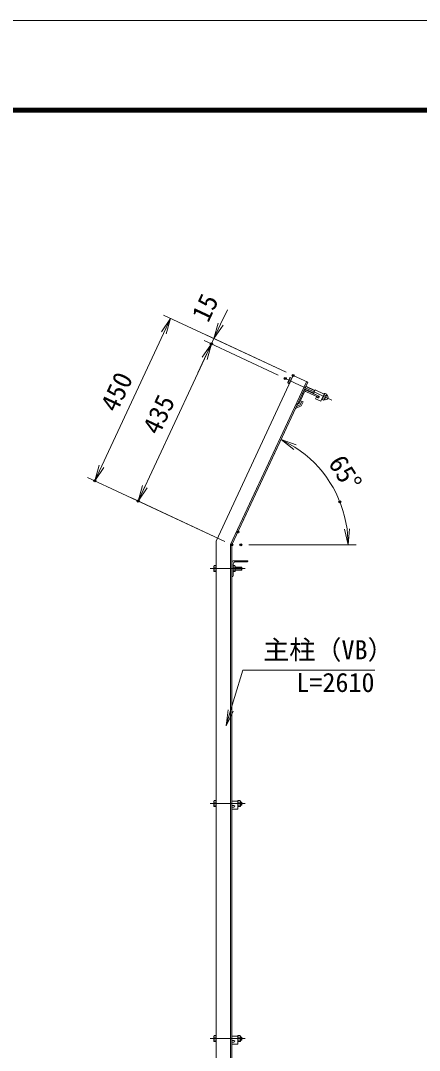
# Model space of a CAD drawing. Units: millimetres at full size. Extents: x -4200 to 4200, y -2970 to 2970.
# Drawn here: x -300 to 701, y 384 to 2970 of the extents above; entities that cross this region are included whole.
import ezdxf
from ezdxf.enums import TextEntityAlignment as Align

# ---------------------------------------------------------------- set-up
doc = ezdxf.new("R2010")
doc.units = ezdxf.units.MM
doc.header["$LTSCALE"] = 10
doc.header["$PDMODE"] = 32
doc.header["$PDSIZE"] = 5
doc.linetypes.add('USER1', pattern=[50.8, 31.75, -6.35, 6.35, -6.35])
for name, color, linetype, lineweight in [('0-0_D-STR1', 1, 'Continuous', 18), ('0-1_D-BMK', 2, 'USER1', 13), ('0-2_D-STR-DIM', 7, 'Continuous', 13), ('0-3_D-STR3', 3, 'Continuous', 13), ('0-7_D-STR-TXT', 7, 'Continuous', 13), ('0-8_0', 7, 'Continuous', 18), ('0-C_D-TTL', 7, 'Continuous', 18)]:
    doc.layers.add(name, color=color, linetype=linetype, lineweight=lineweight)
doc.layers.add('0-9_Defpoints', color=7, linetype='Continuous')
doc.styles.add('ＭＳ ゴシック', font='')
doc.styles.get('ＭＳ ゴシック').set_extended_font_data('MS Gothic')

# ---------------------------------------------------------------- blocks, each defined once
blk = doc.blocks.new('_Open')
at = {"layer": '0-8_0'}
blk.add_line((-10, 1.667), (0, 0), dxfattribs=at)
blk.add_lwpolyline([(-10, -1.667), (0, 0), (-10, 0)], dxfattribs=at)

msp = doc.modelspace()

# ---------------------------------------------------------------- linework, layer by layer
at = {"layer": '0-0_D-STR1'}
for p, q in [((190.32, 1662.85), (384.25, 2078.72)), ((420.5, 2061.82), (384.25, 2078.72)), ((226.82, 1654.76), (417.33, 2063.3)), ((230.32, 1653.98), (420.5, 2061.82)), ((410.14, 2039.61), (395.35, 2007.89)), ((411.81, 2036.08), (398.92, 2008.44)), ((448.51, 2027.24), (416.79, 2042.03)), ((445.43, 2025.37), (417.79, 2038.26)), ((448.09, 2026.33), (448.51, 2027.24)), ((404.15, 2003.1), (389.81, 1996)), ((391.74, 2000.14), (389.81, 1996)), ((401.91, 2005.39), (391.74, 2000.14)), ((395.54, 2008.3), (393.61, 2004.16)), ((396.26, 2007.47), (395.35, 2007.89)), ((406.08, 2014.34), (401.91, 2005.39)), ((408.8, 2013.07), (404.15, 2003.1)), ((406.08, 2014.34), (408.8, 2013.07)), ((190.32, -506.02), (190.32, 1662.85)), ((226.82, -506.02), (226.82, 1654.76)), ((230.32, -506.02), (230.32, 1653.98)), ((230.32, 1608.98), (230.32, 1573.98)), ((233.32, 1606.48), (233.32, 1575.98)), ((270.32, 1613.98), (235.32, 1613.98)), ((268.32, 1610.98), (237.82, 1610.98)), ((270.32, 1612.98), (270.32, 1613.98)), ((231.32, 1573.98), (230.32, 1573.98))]:
    msp.add_line(p, q, dxfattribs=at)
for centre, radius, start, end in [((414.68, 2037.5), 5, 65, 155), ((415.89, 2034.18), 4.5, 65, 155), ((446.28, 2027.18), 2, 245, 335), ((397.1, 2009.28), 2, 245, 335), ((235.32, 1608.98), 5, 90, 180), ((237.82, 1606.48), 4.5, 90, 180), ((268.32, 1612.98), 2, 270, 0), ((231.32, 1575.98), 2, 270, 0)]:
    msp.add_arc(centre, radius, start, end, dxfattribs=at)
at = {"layer": '0-1_D-BMK'}
for p, q in [((481.44, 2016.85), (364.31, 2071.47)), ((263.32, 1593.98), (175.32, 1593.98)), ((263.32, 1003.98), (175.32, 1003.98)), ((263.32, 413.98), (175.32, 413.98))]:
    msp.add_line(p, q, dxfattribs=at)
at = {"layer": '0-2_D-STR-DIM'}
for p, q in [((366.12, 2087.18), (58.09, 2230.81)), ((201.88, 2207.9), (218.79, 2244.15)), ((76.22, 2222.36), (-113.96, 1814.52)), ((366.12, 2087.18), (166.85, 2180.1)), ((178.64, 2158.05), (-5.2, 1763.81)), ((346.19, 2079.92), (160.51, 2166.5)), ((346.19, 2079.92), (160.51, 2166.5)), ((184.98, 2171.64), (178.64, 2158.05)), ((161.73, 2121.8), (144.83, 2085.54)), ((253.74, 1704.21), (362.04, 1936.44)), ((212.19, 1662.43), (-132.08, 1822.97)), ((212.19, 1662.43), (-23.33, 1772.26)), ((272.88, 1653.98), (541.99, 1653.98))]:
    msp.add_line(p, q, dxfattribs=at)
msp.add_arc((230.32, 1653.98), 291.66, 7.86394, 57.13606, dxfattribs=at)
at = {"layer": '0-3_D-STR3'}
for p, q in [((375.77, 2073.08), (370.44, 2061.66)), ((381.08, 2071.93), (374.74, 2058.33)), ((379.49, 2068.53), (375.32, 2070.48)), ((375.77, 2073.08), (376.91, 2073.88)), ((381.08, 2071.93), (376.91, 2073.88)), ((370.44, 2061.66), (370.56, 2060.27)), ((374.74, 2058.33), (370.56, 2060.27)), ((376.32, 2061.73), (372.15, 2063.67)), ((412.47, 2044.6), (435.35, 2033.93)), ((412.79, 2045.28), (435.67, 2034.61)), ((415.53, 2051.17), (438.42, 2040.5)), ((415.85, 2051.85), (438.73, 2041.18)), ((439.58, 2042.99), (435.14, 2033.47)), ((462.24, 2032.42), (439.58, 2042.99)), ((448.51, 2027.24), (435.14, 2033.47)), ((442.3, 2025.17), (440.19, 2020.64)), ((453.79, 2014.3), (440.19, 2020.64)), ((446.61, 2023.16), (442.3, 2025.17)), ((462.24, 2032.42), (453.79, 2014.3)), ((462.34, 2032.64), (457.12, 2021.45)), ((462.34, 2032.64), (457.12, 2021.45)), ((457.18, 2019.22), (461.26, 2017.32)), ((462.97, 2020.99), (458.9, 2022.89)), ((466.4, 2028.33), (462.32, 2030.23)), ((468.23, 2029.89), (463.01, 2018.7)), ((468.23, 2029.89), (463.01, 2018.7)), ((464.03, 2033.91), (468.11, 2032)), ((185.02, 1600.28), (185.72, 1601.49)), ((185.02, 1600.28), (185.02, 1587.68)), ((185.02, 1587.68), (185.72, 1586.47)), ((190.32, 1601.49), (185.72, 1601.49)), ((190.32, 1597.73), (185.72, 1597.73)), ((190.32, 1590.23), (185.72, 1590.23)), ((190.32, 1586.47), (185.72, 1586.47)), ((190.32, 1601.49), (190.32, 1586.47)), ((233.32, 1601.49), (237.92, 1601.49)), ((233.32, 1601.49), (233.32, 1586.47)), ((233.32, 1597.73), (237.92, 1597.73)), ((233.32, 1590.23), (237.92, 1590.23)), ((233.32, 1586.47), (237.92, 1586.47)), ((238.62, 1600.28), (237.92, 1601.49)), ((238.62, 1587.68), (237.92, 1586.47)), ((238.62, 1600.28), (238.62, 1587.68)), ((238.62, 1597.98), (254.12, 1597.98)), ((238.62, 1597.23), (254.87, 1597.23)), ((238.62, 1590.73), (254.87, 1590.73)), ((238.62, 1589.98), (254.12, 1589.98)), ((254.12, 1597.98), (255.32, 1596.78)), ((254.12, 1597.98), (254.12, 1589.98)), ((254.12, 1589.98), (255.32, 1591.18)), ((255.32, 1596.78), (255.32, 1591.18)), ((185.02, 1010.28), (185.72, 1011.49)), ((185.02, 1010.28), (185.02, 997.68)), ((190.32, 1011.49), (185.72, 1011.49)), ((190.32, 1011.49), (190.32, 996.47)), ((245.32, 1009.98), (230.32, 1009.98)), ((245.32, 1011.49), (251.1, 1011.49)), ((245.32, 996.47), (245.32, 1011.49)), ((245.32, 1009.98), (245.32, 989.98)), ((251.1, 1011.49), (251.82, 1010.23)), ((251.82, 997.73), (251.82, 1010.23)), ((185.02, 997.68), (185.72, 996.47)), ((190.32, 1007.73), (185.72, 1007.73)), ((190.32, 1000.23), (185.72, 1000.23)), ((190.32, 996.47), (185.72, 996.47)), ((235.07, 999.48), (230.32, 999.48)), ((230.32, 994.98), (230.32, 989.98)), ((235.07, 994.98), (230.32, 994.98)), ((245.32, 989.98), (230.32, 989.98)), ((245.32, 1007.73), (251.1, 1007.73)), ((245.32, 1000.23), (251.1, 1000.23)), ((245.32, 996.47), (251.1, 996.47)), ((251.1, 996.47), (251.82, 997.73)), ((251.82, 1007.98), (254.12, 1007.98)), ((251.82, 999.98), (254.12, 999.98)), ((254.12, 1007.98), (255.32, 1006.78)), ((254.12, 1007.98), (254.12, 999.98)), ((254.12, 999.98), (255.32, 1001.18)), ((255.32, 1006.78), (255.32, 1001.18)), ((185.02, 420.28), (185.72, 421.49)), ((185.02, 420.28), (185.02, 407.68)), ((190.32, 421.49), (185.72, 421.49)), ((190.32, 417.73), (185.72, 417.73)), ((190.32, 421.49), (190.32, 406.47)), ((245.32, 419.98), (230.32, 419.98)), ((245.32, 406.47), (245.32, 421.49)), ((245.32, 419.98), (245.32, 399.98)), ((245.32, 417.73), (251.1, 417.73)), ((251.82, 407.73), (251.82, 420.23)), ((251.82, 417.98), (254.12, 417.98)), ((254.12, 417.98), (255.32, 416.78)), ((255.32, 416.78), (255.32, 411.18)), ((185.02, 407.68), (185.72, 406.47)), ((190.32, 410.23), (185.72, 410.23)), ((190.32, 406.47), (185.72, 406.47)), ((235.07, 409.48), (230.32, 409.48)), ((235.07, 404.98), (230.32, 404.98)), ((230.32, 404.98), (230.32, 399.98)), ((245.32, 399.98), (230.32, 399.98)), ((245.32, 410.23), (251.1, 410.23)), ((251.82, 409.98), (254.12, 409.98))]:
    msp.add_line(p, q, dxfattribs=at)
for points in [[(245.32, 421.49), (251.1, 421.49), (251.82, 420.23)], [(254.12, 417.98), (254.12, 409.98), (255.32, 411.18)], [(245.32, 406.47), (251.1, 406.47), (251.82, 407.73)]]:
    msp.add_lwpolyline(points, dxfattribs=at)
for centre, radius, start, end in [((384.46, 2062.07), 12.42, 137.4121, 172.5879), ((378.6, 2071.02), 3.32, 120.61585, 189.38415), ((373.84, 2060.81), 3.32, 120.61585, 189.38415), ((447.56, 2025.2), 2.25, 245, 65), ((459.45, 2020.4), 2.55, 102.42505, 207.57495), ((467.59, 2023.31), 8.7, 127.26063, 182.73937), ((460.71, 2019.81), 2.55, 282.42505, 27.57495), ((464.57, 2031.42), 2.54, 102.21089, 207.78911), ((463, 2017.79), 0.5, 72.16806, 138.42019), ((457.71, 2027.92), 8.7, 307.26063, 2.73937), ((465.14, 2024.45), 6.5, 252.16806, 57.83194), ((465.86, 2030.82), 2.54, 282.21089, 27.78911), ((468.87, 2030.38), 0.5, 164.83916, 237.83194), ((188.46, 1599.61), 3.32, 145.61585, 214.38415), ((197.56, 1593.98), 12.42, 162.4121, 197.5879), ((188.46, 1588.35), 3.32, 145.61585, 214.38415), ((235.18, 1599.61), 3.32, 325.61585, 34.38415), ((235.18, 1588.35), 3.32, 325.61585, 34.38415), ((226.09, 1593.98), 12.42, 342.4121, 17.5879), ((188.46, 1009.61), 3.32, 145.61585, 214.38415), ((248.35, 1009.61), 3.32, 325.61586, 34.38414), ((197.56, 1003.98), 12.42, 162.4121, 197.5879), ((188.46, 998.35), 3.32, 145.61585, 214.38415), ((235.07, 997.23), 2.25, 270, 90), ((248.35, 998.35), 3.32, 325.61585, 34.38416), ((239.26, 1003.98), 12.42, 342.4121, 17.5879), ((188.46, 419.61), 3.32, 145.61585, 214.38415), ((197.56, 413.98), 12.42, 162.4121, 197.5879), ((248.35, 419.61), 3.32, 325.61586, 34.38414), ((239.26, 413.98), 12.42, 342.4121, 17.5879), ((188.46, 408.35), 3.32, 145.61585, 214.38415), ((235.07, 407.23), 2.25, 270, 90), ((248.35, 408.35), 3.32, 325.61585, 34.38416)]:
    msp.add_arc(centre, radius, start, end, dxfattribs=at)
at = {"layer": '0-7_D-STR-TXT'}
msp.add_lwpolyline([(589.09, 1339.13), (257.71, 1339.13), (216.01, 1201.47)], dxfattribs=at)
at = {"layer": '0-9_Defpoints'}
for p in [(178.64, 2158.05), (364.31, 2071.47), (384.25, 2078.72), (-113.96, 1814.52), (-5.2, 1763.81), (501.38, 1761.66), (245.29, 1686.08), (230.32, 1653.98), (230.32, 1653.98), (252.88, 1653.98)]:
    msp.add_point(p, dxfattribs=at)
at = {"layer": '0-C_D-TTL', "color": 2}
msp.add_lwpolyline([(-4200, 2970), (4200, 2970), (4200, -2970), (-4200, -2970)], close=True, dxfattribs=at)
at = {"layer": '0-C_D-TTL'}
for points in [[(-3930, 2750), (3930, 2750), (3930, -2750), (-3930, -2750)], [(-3927.5, 2747.5), (3927.5, 2747.5), (3927.5, -2747.5), (-3927.5, -2747.5)], [(-3925, 2745), (3925, 2745), (3925, -2745), (-3925, -2745)], [(-3922.5, 2742.5), (3922.5, 2742.5), (3922.5, -2742.5), (-3922.5, -2742.5)], [(-3920, 2740), (3920, 2740), (3920, -2740), (-3920, -2740)]]:
    msp.add_lwpolyline(points, close=True, dxfattribs=at)

# ---------------------------------------------------------------- block references
at = {"layer": '0-2_D-STR-DIM', "xscale": 4, "yscale": 4}
for p, rotation in [((76.22, 2222.36), 65), ((184.98, 2171.64), 245), ((178.64, 2158.05), 65), ((178.64, 2158.05), 65), ((353.58, 1918.32), 151.06803), ((-113.96, 1814.52), 245), ((-5.2, 1763.81), 245), ((521.99, 1653.98), 273.93197)]:
    msp.add_blockref('_Open', p, dxfattribs=dict(at, rotation=rotation))
at = {"layer": '0-7_D-STR-TXT', "xscale": 4, "yscale": 4, "rotation": 253.14944}
msp.add_blockref('_Open', (215.43, 1199.56), dxfattribs=at)

# ---------------------------------------------------------------- texts
at = {"layer": '0-2_D-STR-DIM', "style": 'ＭＳ ゴシック'}
for s, rotation, p in [('15', 65, (183.64, 2203.46)), ('450', 65, (-45.48, 1977.33)), ('435', 65, (60.38, 1920.4)), ('65°', 302.5, (458.33, 1851.48))]:
    msp.add_text(s, height=48.09, rotation=rotation, dxfattribs=at).set_placement(p, align=Align.BOTTOM_LEFT)
at = {"layer": '0-7_D-STR-TXT', "style": 'ＭＳ ゴシック'}
for s, p in [('主柱（VB）', (308.63, 1351.72)), ('L=2610', (392.01, 1269.81))]:
    msp.add_text(s, height=48.09, dxfattribs=at).set_placement(p, align=Align.BOTTOM_LEFT)

doc.saveas('drawing.dxf')
